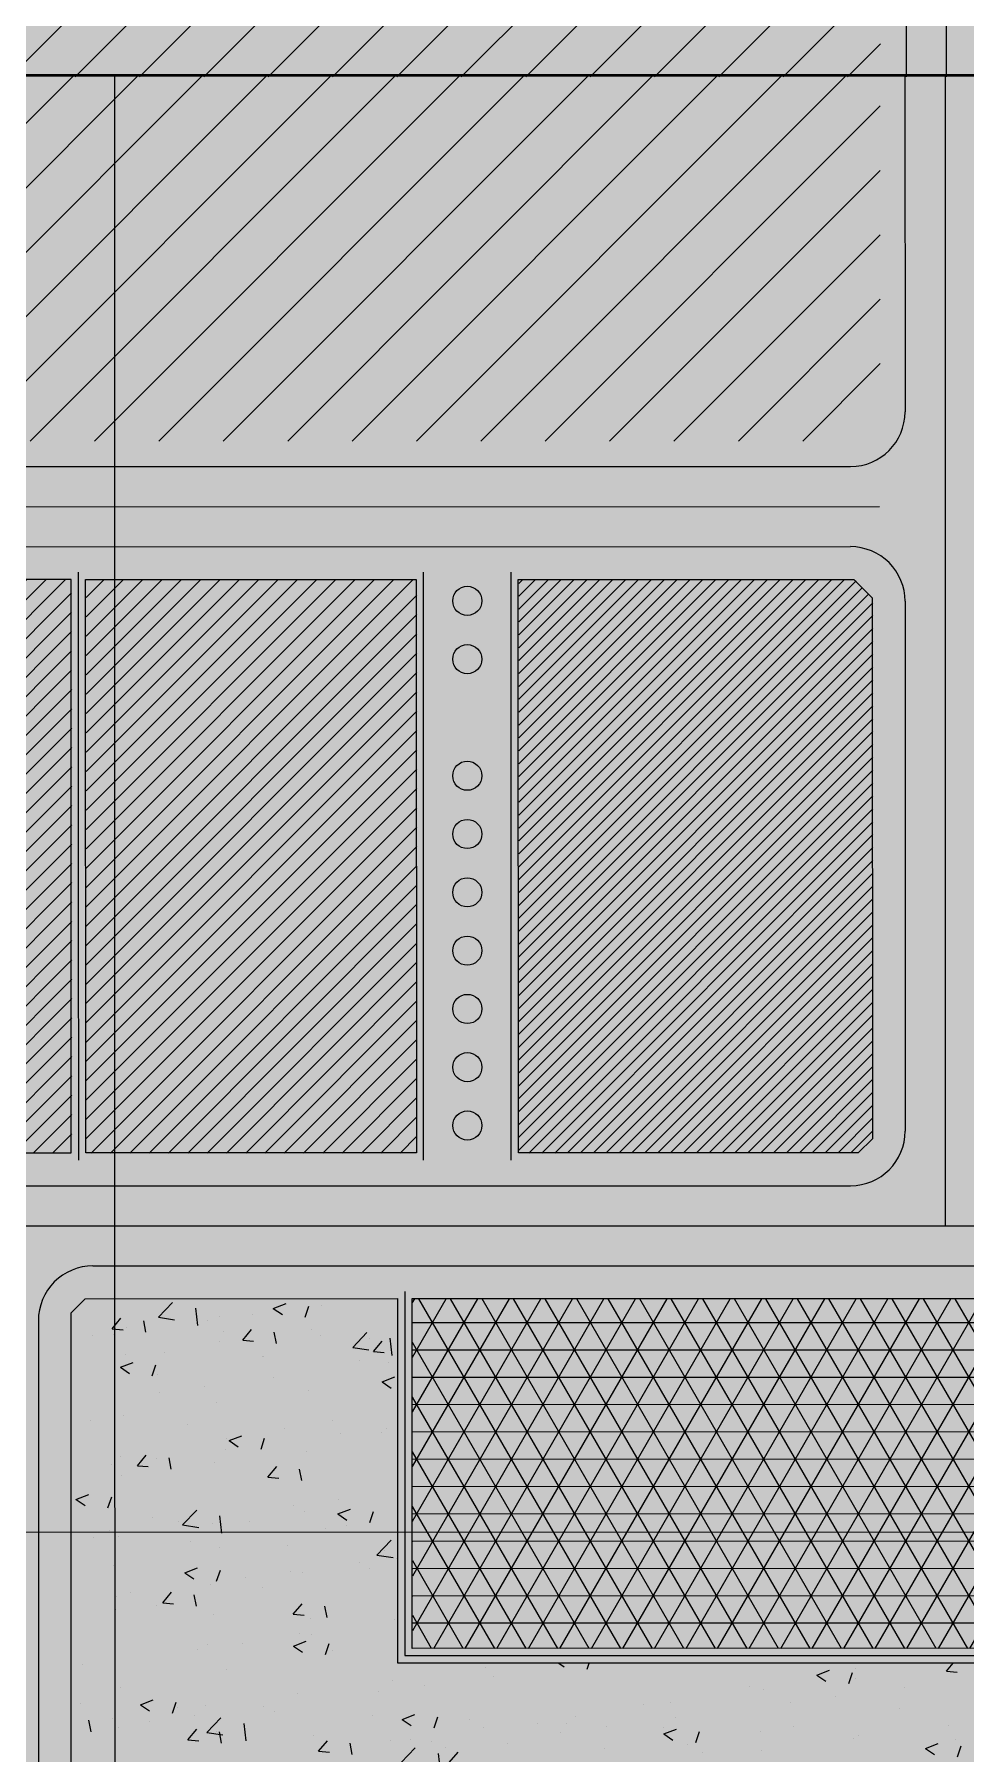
# Model space of a CAD drawing. Header units: millimetres. Extents: x 709 to 3952, y 378 to 2394.
# Drawn here: x 1388.3 to 1516.2, y 1922.2 to 2158.2 of the extents above; entities that cross this region are included whole.
import ezdxf

# ---------------------------------------------------------------- set-up
doc = ezdxf.new("R2010")
doc.units = ezdxf.units.MM
doc.layers.add('BAS', color=252, linetype='Continuous')
doc.layers.add('PAVE', color=3, linetype='Continuous')

# ---------------------------------------------------------------- blocks, each defined once
blk = doc.blocks.new('*X15')
at = {"color": 0}
for p, q in [((409985.57, 4019200), (410105, 4019319.43)), ((409994.41, 4019200), (410105, 4019310.59)), ((410003.25, 4019200), (410105, 4019301.75)), ((410012.08, 4019200), (410105, 4019292.92)), ((410020.92, 4019200), (410105, 4019284.08)), ((410029.76, 4019200), (410105, 4019275.24)), ((410038.6, 4019200), (410105, 4019266.4)), ((410047.44, 4019200), (410105, 4019257.56)), ((410056.28, 4019200), (410105, 4019248.72)), ((410065.12, 4019200), (410105, 4019239.88)), ((410073.96, 4019200), (410105, 4019231.04)), ((410082.79, 4019200), (410105, 4019222.21)), ((410091.63, 4019200), (410105, 4019213.37)), ((410100.47, 4019200), (410105, 4019204.53))]:
    blk.add_line(p, q, dxfattribs=at)
blk = doc.blocks.new('*X115')
at = {"color": 0}
for p, q in [((410005.89, 4019029.46), (410007.84, 4019031.49)), ((409999.54, 4019027.89), (410000.75, 4019029.33)), ((410004.17, 4019027.43), (410003.88, 4019028.99)), ((410005.89, 4019029.46), (410008.11, 4019029.12)), ((410011.3, 4019028.33), (410011.03, 4019030.7)), ((410012.6, 4019029.01), (410012.6, 4019029.01)), ((410014.33, 4019029.56), (410014.33, 4019029.56)), ((410018.85, 4019029.83), (410018.85, 4019029.83)), ((410021.67, 4019030.66), (410023.42, 4019031.33)), ((410021.67, 4019030.66), (410022.92, 4019029.82)), ((410026.06, 4019029.49), (410026.57, 4019031)), ((410028.32, 4019031.08), (410028.32, 4019031.08)), ((409996.81, 4019026.93), (409996.81, 4019026.93)), ((409999.54, 4019027.89), (410001.04, 4019027.76)), ((409999.75, 4019027.06), (409999.75, 4019027.06)), ((410001.52, 4019028.04), (410001.52, 4019028.04)), ((410014.87, 4019027.48), (410014.87, 4019027.48)), ((410017.47, 4019026.32), (410018.68, 4019027.76)), ((410022.1, 4019025.86), (410021.81, 4019027.43)), ((410026.85, 4019027.73), (410026.85, 4019027.73)), ((410028.21, 4019026.92), (410028.21, 4019026.92)), ((410032.57, 4019025.32), (410034.52, 4019027.35)), ((410001.38, 4019024.37), (410001.38, 4019024.37)), ((410006.79, 4019024.69), (410006.79, 4019024.69)), ((410014.22, 4019026.13), (410014.22, 4019026.13)), ((410017.48, 4019026.32), (410018.97, 4019026.19)), ((410032.57, 4019025.32), (410034.79, 4019024.98)), ((410034.9, 4019026.57), (410034.9, 4019026.57)), ((410035.41, 4019024.76), (410036.61, 4019026.19)), ((410035.41, 4019024.76), (410036.9, 4019024.63)), ((410037.98, 4019024.19), (410037.71, 4019026.57)), ((410000.67, 4019022.6), (410002.42, 4019023.27)), ((410000.67, 4019022.6), (410001.91, 4019021.76)), ((410005.05, 4019021.43), (410005.56, 4019022.94)), ((410020.14, 4019024.12), (410020.14, 4019024.12)), ((410020.32, 4019024.07), (410020.32, 4019024.07)), ((410033.48, 4019023.56), (410033.48, 4019023.56)), ((410037.54, 4019023.3), (410037.54, 4019023.3)), ((410005.74, 4019021.57), (410005.74, 4019021.57)), ((410012.28, 4019019.97), (410012.28, 4019019.97)), ((410021.75, 4019021.22), (410021.75, 4019021.22)), ((410036.6, 4019020.59), (410038.35, 4019021.27)), ((410036.6, 4019020.59), (410037.84, 4019019.75)), ((410006.02, 4019019.15), (410006.02, 4019019.15)), ((410013.92, 4019017.81), (410013.92, 4019017.81)), ((410026.54, 4019019.41), (410026.54, 4019019.41)), ((409996.55, 4019015.34), (409996.55, 4019015.34)), ((410001.08, 4019016.04), (410001.08, 4019016.04)), ((410029.86, 4019015.32), (410029.86, 4019015.32)), ((410009.89, 4019014.77), (410009.89, 4019014.77)), ((410015.28, 4019012.82), (410015.28, 4019012.82)), ((410015.59, 4019012.53), (410017.34, 4019013.2)), ((410015.59, 4019012.53), (410016.83, 4019011.69)), ((410019.98, 4019011.36), (410020.48, 4019012.87)), ((410023.24, 4019014.21), (410023.24, 4019014.21)), ((410030.96, 4019013.44), (410030.96, 4019013.44)), ((410036.58, 4019013.65), (410036.58, 4019013.65)), ((410037.22, 4019014.26), (410037.22, 4019014.26)), ((410000.71, 4019010.32), (410000.71, 4019010.32)), ((410003.01, 4019009.09), (410004.22, 4019010.53)), ((410005.7, 4019010.11), (410005.7, 4019010.11)), ((410007.64, 4019008.62), (410007.35, 4019010.19)), ((410015.17, 4019011.36), (410015.17, 4019011.36)), ((410026.24, 4019011.08), (410026.24, 4019011.08)), ((409999.44, 4019009.29), (409999.44, 4019009.29)), ((410003.01, 4019009.09), (410004.51, 4019008.96)), ((410013.61, 4019009.48), (410013.61, 4019009.48)), ((410020.94, 4019007.52), (410022.15, 4019008.96)), ((410025.57, 4019007.05), (410025.28, 4019008.62)), ((410000.78, 4019007.72), (410000.78, 4019007.72)), ((410020.94, 4019007.52), (410022.44, 4019007.39)), ((409994.58, 4019004.47), (409996.33, 4019005.14)), ((409994.59, 4019004.47), (409995.83, 4019003.63)), ((409998.97, 4019003.3), (409999.48, 4019004.81)), ((410024.38, 4019003.58), (410024.38, 4019003.58)), ((410030.51, 4019002.47), (410032.26, 4019003.14)), ((410030.64, 4019004.4), (410030.64, 4019004.4)), ((410005.02, 4019002), (410005.02, 4019002)), ((410008.59, 4019001.5), (410008.59, 4019001.5)), ((410009.2, 4019000.97), (410011.15, 4019003)), ((410009.2, 4019000.97), (410011.43, 4019000.63)), ((410013.31, 4019001.16), (410013.31, 4019001.16)), ((410014.62, 4018999.84), (410014.34, 4019002.21)), ((410018.37, 4019001.43), (410018.37, 4019001.43)), ((410025.94, 4019002.76), (410025.94, 4019002.76)), ((410030.51, 4019002.46), (410031.76, 4019001.63)), ((410031.71, 4019000.87), (410031.71, 4019000.87)), ((410034.9, 4019001.3), (410035.41, 4019002.81)), ((409996.95, 4018999.2), (409996.95, 4018999.2)), ((409999.12, 4019000.25), (409999.12, 4019000.25)), ((410000.47, 4018999.4), (410000.47, 4018999.4)), ((410010.29, 4018998.64), (410010.29, 4018998.64)), ((410028.83, 4019000.41), (410028.83, 4019000.41)), ((410035.88, 4018996.83), (410037.83, 4018998.86)), ((410014.25, 4018997.9), (410014.25, 4018997.9)), ((410023.64, 4018998.08), (410023.64, 4018998.08)), ((410035.88, 4018996.83), (410038.11, 4018996.49)), ((410036.99, 4018997.51), (410036.99, 4018997.51)), ((410038.62, 4018996.31), (410038.62, 4018996.31)), ((409999.67, 4018995.4), (409999.67, 4018995.4)), ((410009.51, 4018994.4), (410011.26, 4018995.07)), ((410009.51, 4018994.4), (410010.75, 4018993.56)), ((410013.89, 4018993.24), (410014.4, 4018994.75)), ((410017.8, 4018993.72), (410017.8, 4018993.72)), ((410024.06, 4018994.54), (410024.06, 4018994.54)), ((410025.63, 4018994.44), (410025.63, 4018994.44)), ((410033.53, 4018995.79), (410033.53, 4018995.79)), ((410034.82, 4018994.92), (410034.82, 4018994.92)), ((410002.02, 4018991.64), (410002.02, 4018991.64)), ((410006.48, 4018990.28), (410007.69, 4018991.72)), ((410011.1, 4018989.82), (410010.82, 4018991.38)), ((410013, 4018992.84), (410013, 4018992.84)), ((410020.24, 4018992.41), (410020.24, 4018992.41)), ((410000.05, 4018989.29), (410000.05, 4018989.29)), ((410000.17, 4018991.08), (410000.17, 4018991.08)), ((410005.66, 4018989.91), (410005.66, 4018989.91)), ((410006.48, 4018990.28), (410007.98, 4018990.15)), ((410024.41, 4018988.72), (410025.62, 4018990.15)), ((410029.04, 4018988.25), (410028.75, 4018989.82)), ((410013.4, 4018988.73), (410013.4, 4018988.73)), ((410024.41, 4018988.72), (410025.91, 4018988.58)), ((410026.74, 4018988.16), (410026.74, 4018988.16)), ((410038.31, 4018987.99), (410038.31, 4018987.99)), ((410012.7, 4018984.52), (410012.7, 4018984.52)), ((410017.49, 4018984.68), (410017.49, 4018984.68)), ((410024.43, 4018984.34), (410026.18, 4018985.01)), ((410024.43, 4018984.34), (410025.67, 4018983.5)), ((410025.33, 4018986.12), (410025.33, 4018986.12)), ((410026.96, 4018985.93), (410026.96, 4018985.93)), ((410028.82, 4018983.17), (410029.32, 4018984.68)), ((409999.86, 4018982.76), (409999.86, 4018982.76)), ((410011.23, 4018983.86), (410011.23, 4018983.86)), ((410029.79, 4018983.66), (410029.79, 4018983.66)), ((410060.85, 4018982), (410061.6, 4018981.49)), ((410064.75, 4018981.17), (410065.02, 4018982)), ((410100.76, 4018981.97), (410100.76, 4018982)), ((410114.07, 4018980.87), (410115.02, 4018982)), ((410114.6, 4018981.82), (410114.6, 4018981.82)), ((409995.44, 4018981.78), (409995.44, 4018981.78)), ((410015.21, 4018981.16), (410015.21, 4018981.16)), ((410038.01, 4018979.67), (410038.01, 4018979.67)), ((410050.84, 4018981.43), (410050.84, 4018981.43)), ((410051.89, 4018980.22), (410051.89, 4018980.22)), ((410096.29, 4018980.33), (410098.04, 4018981)), ((410096.29, 4018980.33), (410097.53, 4018979.49)), ((410100.67, 4018979.17), (410101.18, 4018980.68)), ((410101.62, 4018979.94), (410101.62, 4018979.94)), ((410101.66, 4018981.26), (410101.66, 4018981.26)), ((410114.07, 4018980.87), (410115.56, 4018980.74)), ((410000.63, 4018978.66), (410000.63, 4018978.66)), ((410025.02, 4018977.79), (410025.02, 4018977.79)), ((410036.17, 4018978.15), (410036.17, 4018978.15)), ((410042.43, 4018978.97), (410042.43, 4018978.97)), ((410087.08, 4018978.76), (410087.08, 4018978.76)), ((410088.99, 4018978.34), (410088.99, 4018978.34)), ((410098.88, 4018977.41), (410098.88, 4018977.41)), ((410108.35, 4018978.66), (410108.35, 4018978.66)), ((409995.18, 4018976.52), (409995.18, 4018976.52)), ((410003.42, 4018976.27), (410005.17, 4018976.95)), ((410003.42, 4018976.27), (410004.67, 4018975.43)), ((410007.81, 4018975.11), (410008.32, 4018976.62)), ((410008.53, 4018975.95), (410008.53, 4018975.95)), ((410010.91, 4018974.82), (410010.91, 4018974.82)), ((410012.4, 4018976.19), (410012.4, 4018976.19)), ((410020.38, 4018976.07), (410020.38, 4018976.07)), ((410021.87, 4018975.39), (410021.87, 4018975.39)), ((410035.22, 4018974.82), (410035.22, 4018974.82)), ((410039.35, 4018974.27), (410041.1, 4018974.94)), ((410072.5, 4018976.26), (410072.5, 4018976.26)), ((410076.15, 4018976.58), (410076.15, 4018976.58)), ((410092.62, 4018976.59), (410092.62, 4018976.59)), ((410107.65, 4018975.77), (410107.65, 4018975.77)), ((409996.64, 4018972.58), (409996.35, 4018974.15)), ((409999.56, 4018974.43), (409999.56, 4018974.43)), ((410000.45, 4018973.16), (410000.45, 4018973.16)), ((410004.65, 4018974), (410004.65, 4018974)), ((410009.95, 4018971.48), (410011.15, 4018972.92)), ((410012.52, 4018972.48), (410014.46, 4018974.51)), ((410012.52, 4018972.48), (410014.74, 4018972.14)), ((410013.8, 4018972.59), (410013.8, 4018972.59)), ((410014.57, 4018971.01), (410014.28, 4018972.58)), ((410017.93, 4018971.35), (410017.66, 4018973.72)), ((410039.35, 4018974.27), (410040.6, 4018973.43)), ((410043.74, 4018973.1), (410044.25, 4018974.61)), ((410048.56, 4018974.26), (410048.56, 4018974.26)), ((410050.54, 4018973.11), (410050.54, 4018973.11)), ((410057.92, 4018973.75), (410057.92, 4018973.75)), ((410061.11, 4018972.44), (410061.11, 4018972.44)), ((410061.91, 4018973.7), (410061.91, 4018973.7)), ((410063.17, 4018974.71), (410063.17, 4018974.71)), ((410067.36, 4018973.26), (410067.36, 4018973.26)), ((410075.25, 4018973.13), (410075.25, 4018973.13)), ((410075.28, 4018972.27), (410077.03, 4018972.94)), ((410076.83, 4018974.51), (410076.83, 4018974.51)), ((410079.67, 4018971.1), (410080.17, 4018972.61)), ((410088.6, 4018972.57), (410088.6, 4018972.57)), ((410093.07, 4018973.27), (410093.07, 4018973.27)), ((410114.3, 4018973.49), (410114.3, 4018973.49)), ((410009.95, 4018971.48), (410011.44, 4018971.35)), ((410027.14, 4018972.03), (410027.14, 4018972.03)), ((410027.88, 4018969.91), (410029.09, 4018971.35)), ((410032.51, 4018969.44), (410032.22, 4018971.01)), ((410037.7, 4018971.35), (410037.7, 4018971.35)), ((410039.2, 4018968.34), (410041.15, 4018970.37)), ((410040.49, 4018971.47), (410040.49, 4018971.47)), ((410043.34, 4018971.25), (410043.34, 4018971.25)), ((410045.32, 4018970.36), (410045.32, 4018970.36)), ((410053.83, 4018970.9), (410053.83, 4018970.9)), ((410067.18, 4018970.34), (410067.18, 4018970.34)), ((410075.28, 4018972.27), (410076.52, 4018971.43)), ((410078.49, 4018970.77), (410078.49, 4018970.77)), ((410088.69, 4018970.02), (410088.69, 4018970.02)), ((410101.31, 4018971.62), (410101.31, 4018971.62)), ((410101.95, 4018972), (410101.95, 4018972)), ((410111.21, 4018970.27), (410112.96, 4018970.94)), ((410111.21, 4018970.27), (410112.45, 4018969.43)), ((410115.29, 4018971.44), (410115.29, 4018971.44)), ((410115.6, 4018969.1), (410116.1, 4018970.61)), ((410027.88, 4018969.91), (410029.38, 4018969.78)), ((410044.61, 4018967.21), (410044.34, 4018969.58)), ((410045.81, 4018968.34), (410047.02, 4018969.78)), ((410080.53, 4018969.77), (410080.53, 4018969.77))]:
    blk.add_line(p, q, dxfattribs=at)
blk = doc.blocks.new('*X114')
at = {"color": 0}
for p, q in [((410040.8, 4018986.49), (410067.07, 4019032)), ((410040.8, 4018993.99), (410062.74, 4019032)), ((410040.8, 4019001.49), (410058.41, 4019032)), ((410040.8, 4019008.99), (410054.08, 4019032)), ((410040.8, 4019016.49), (410049.75, 4019032)), ((410040.8, 4019023.99), (410045.42, 4019032)), ((410040.8, 4019031.49), (410041.09, 4019032)), ((410069.38, 4018984), (410041.67, 4019032)), ((410043.69, 4018984), (410071.4, 4019032)), ((410073.71, 4018984), (410046, 4019032)), ((410048.02, 4018984), (410075.73, 4019032)), ((410078.04, 4018984), (410050.33, 4019032)), ((410052.35, 4018984), (410080.06, 4019032)), ((410082.37, 4018984), (410054.66, 4019032)), ((410056.68, 4018984), (410084.39, 4019032)), ((410086.7, 4018984), (410058.99, 4019032)), ((410061.01, 4018984), (410088.72, 4019032)), ((410091.03, 4018984), (410063.32, 4019032)), ((410065.34, 4018984), (410093.05, 4019032)), ((410095.36, 4018984), (410067.65, 4019032)), ((410069.67, 4018984), (410097.38, 4019032)), ((410099.69, 4018984), (410071.98, 4019032)), ((410074, 4018984), (410101.71, 4019032)), ((410104.02, 4018984), (410076.31, 4019032)), ((410078.33, 4018984), (410106.04, 4019032)), ((410108.35, 4018984), (410080.64, 4019032)), ((410082.66, 4018984), (410110.37, 4019032)), ((410112.68, 4018984), (410084.97, 4019032)), ((410086.99, 4018984), (410114.7, 4019032)), ((410117.01, 4018984), (410089.3, 4019032)), ((410091.32, 4018984), (410119.03, 4019032)), ((410121.34, 4018984), (410093.63, 4019032)), ((410095.65, 4018984), (410123.36, 4019032)), ((410125.67, 4018984), (410097.96, 4019032)), ((410099.98, 4018984), (410127.69, 4019032)), ((410130, 4018984), (410102.29, 4019032)), ((410104.31, 4018984), (410132.02, 4019032)), ((410134.33, 4018984), (410106.62, 4019032)), ((410108.64, 4018984), (410136.35, 4019032)), ((410138.66, 4018984), (410110.95, 4019032)), ((410112.97, 4018984), (410140.68, 4019032)), ((410142.99, 4018984), (410115.28, 4019032)), ((410117.3, 4018984), (410145.01, 4019032)), ((410144.52, 4018988.86), (410119.61, 4019032)), ((410121.63, 4018984), (410149.34, 4019032)), ((410145.71, 4018994.29), (410123.94, 4019032)), ((410125.96, 4018984), (410153.67, 4019032)), ((410146.93, 4018999.69), (410128.27, 4019032)), ((410148.17, 4019005.04), (410132.6, 4019032)), ((410149.44, 4019010.33), (410136.93, 4019032)), ((410150.72, 4019015.62), (410141.26, 4019032)), ((410152.03, 4019020.84), (410145.59, 4019032)), ((410153.35, 4019026.06), (410149.92, 4019032)), ((410154.7, 4019031.23), (410154.25, 4019032)), ((410040.8, 4019028.75), (410154.05, 4019028.75)), ((410065.05, 4018984), (410040.8, 4019026.01)), ((410040.8, 4019025), (410153.08, 4019025)), ((410130.29, 4018984), (410152.4, 4019022.29)), ((410040.8, 4019021.25), (410152.13, 4019021.25)), ((410060.72, 4018984), (410040.8, 4019018.51)), ((410040.8, 4019017.5), (410151.19, 4019017.5)), ((410040.8, 4019013.75), (410150.27, 4019013.75)), ((410056.39, 4018984), (410040.8, 4019011.01)), ((410040.8, 4019010), (410149.36, 4019010)), ((410134.62, 4018984), (410149.17, 4019009.2)), ((410040.8, 4019006.25), (410148.46, 4019006.25)), ((410052.06, 4018984), (410040.8, 4019003.51)), ((410040.8, 4019002.5), (410147.58, 4019002.5)), ((410040.8, 4018998.75), (410146.71, 4018998.75)), ((410047.73, 4018984), (410040.8, 4018996.01)), ((410138.95, 4018984), (410146.22, 4018996.59)), ((410040.8, 4018995), (410145.87, 4018995)), ((410040.8, 4018991.25), (410145.04, 4018991.25)), ((410043.4, 4018984), (410040.8, 4018988.51)), ((410040.8, 4018987.5), (410144.22, 4018987.5)), ((410143.28, 4018984), (410143.55, 4018984.47))]:
    blk.add_line(p, q, dxfattribs=at)
blk = doc.blocks.new('*X33')
at = {"color": 0}
for p, q in [((409948.6, 4019086.13), (409993.17, 4019130.7)), ((409948.6, 4019088.79), (409990.51, 4019130.7)), ((409948.6, 4019091.44), (409987.86, 4019130.7)), ((409948.6, 4019094.09), (409985.21, 4019130.7)), ((409948.6, 4019096.74), (409982.56, 4019130.7)), ((409948.6, 4019099.39), (409979.91, 4019130.7)), ((409948.6, 4019102.04), (409977.26, 4019130.7)), ((409948.6, 4019104.7), (409974.6, 4019130.7)), ((409948.6, 4019107.35), (409971.95, 4019130.7)), ((409948.6, 4019110), (409969.3, 4019130.7)), ((409948.6, 4019112.65), (409966.65, 4019130.7)), ((409948.6, 4019115.3), (409964, 4019130.7)), ((409948.6, 4019117.95), (409961.35, 4019130.7)), ((409948.6, 4019120.61), (409958.69, 4019130.7)), ((409948.6, 4019123.26), (409956.04, 4019130.7)), ((409948.6, 4019125.91), (409953.39, 4019130.7)), ((409948.6, 4019128.56), (409950.74, 4019130.7)), ((409948.6, 4019083.48), (409994, 4019128.88)), ((409948.6, 4019080.83), (409994, 4019126.23)), ((409948.6, 4019078.18), (409994, 4019123.58)), ((409948.6, 4019075.53), (409994, 4019120.93)), ((409948.6, 4019072.88), (409994, 4019118.28)), ((409948.6, 4019070.22), (409994, 4019115.62)), ((409948.6, 4019067.57), (409994, 4019112.97)), ((409948.6, 4019064.92), (409994, 4019110.32)), ((409948.6, 4019062.27), (409994, 4019107.67)), ((409948.6, 4019059.62), (409994, 4019105.02)), ((409948.6, 4019056.97), (409994, 4019102.37)), ((409948.6, 4019054.31), (409994, 4019099.71)), ((409948.94, 4019052), (409994, 4019097.06)), ((409951.59, 4019052), (409994, 4019094.41)), ((409954.24, 4019052), (409994, 4019091.76)), ((409956.89, 4019052), (409994, 4019089.11)), ((409959.54, 4019052), (409994, 4019086.46)), ((409962.2, 4019052), (409994, 4019083.8)), ((409964.85, 4019052), (409994, 4019081.15)), ((409967.5, 4019052), (409994, 4019078.5)), ((409970.15, 4019052), (409994, 4019075.85)), ((409972.8, 4019052), (409994, 4019073.2)), ((409975.45, 4019052), (409994, 4019070.55)), ((409978.1, 4019052), (409994, 4019067.9)), ((409980.76, 4019052), (409994, 4019065.24)), ((409983.41, 4019052), (409994, 4019062.59)), ((409986.06, 4019052), (409994, 4019059.94)), ((409988.71, 4019052), (409994, 4019057.29)), ((409991.36, 4019052), (409994, 4019054.64))]:
    blk.add_line(p, q, dxfattribs=at)
blk = doc.blocks.new('*X85')
at = {"color": 0}
for p, q in [((409944.11, 4019149.7), (409994.38, 4019199.97)), ((409952.95, 4019149.7), (410003.22, 4019199.97)), ((409961.78, 4019149.7), (410012.05, 4019199.97)), ((409970.62, 4019149.7), (410020.89, 4019199.97)), ((409979.46, 4019149.7), (410029.73, 4019199.97)), ((409988.3, 4019149.7), (410038.56, 4019199.96)), ((409997.14, 4019149.7), (410047.4, 4019199.96)), ((410005.98, 4019149.7), (410056.24, 4019199.96)), ((410014.82, 4019149.7), (410065.07, 4019199.96)), ((410023.66, 4019149.7), (410073.91, 4019199.96)), ((410032.49, 4019149.7), (410082.75, 4019199.95)), ((410041.33, 4019149.7), (410091.59, 4019199.95)), ((410050.17, 4019149.7), (410100.42, 4019199.95)), ((410059.01, 4019149.7), (410105, 4019195.69)), ((410067.85, 4019149.7), (410105, 4019186.85)), ((410076.69, 4019149.7), (410105, 4019178.01)), ((410085.53, 4019149.7), (410105, 4019169.17)), ((410094.37, 4019149.7), (410105, 4019160.33))]:
    blk.add_line(p, q, dxfattribs=at)
blk = doc.blocks.new('*X32')
at = {"color": 0}
for p, q in [((409996, 4019085.8), (410040.9, 4019130.7)), ((409996, 4019088.46), (410038.24, 4019130.7)), ((409996, 4019091.11), (410035.59, 4019130.7)), ((409996, 4019093.76), (410032.94, 4019130.7)), ((409996, 4019096.41), (410030.29, 4019130.7)), ((409996, 4019099.06), (410027.64, 4019130.7)), ((409996, 4019101.71), (410024.99, 4019130.7)), ((409996, 4019104.37), (410022.33, 4019130.7)), ((409996, 4019107.02), (410019.68, 4019130.7)), ((409996, 4019109.67), (410017.03, 4019130.7)), ((409996, 4019112.32), (410014.38, 4019130.7)), ((409996, 4019114.97), (410011.73, 4019130.7)), ((409996, 4019117.62), (410009.08, 4019130.7)), ((409996, 4019120.28), (410006.42, 4019130.7)), ((409996, 4019122.93), (410003.77, 4019130.7)), ((409996, 4019125.58), (410001.12, 4019130.7)), ((409996, 4019128.23), (409998.47, 4019130.7)), ((409996, 4019083.15), (410041.4, 4019128.55)), ((409996, 4019080.5), (410041.4, 4019125.9)), ((409996, 4019077.85), (410041.4, 4019123.25)), ((409996, 4019075.2), (410041.4, 4019120.6)), ((409996, 4019072.55), (410041.4, 4019117.95)), ((409996, 4019069.9), (410041.4, 4019115.3)), ((409996, 4019067.24), (410041.4, 4019112.64)), ((409996, 4019064.59), (410041.4, 4019109.99)), ((409996, 4019061.94), (410041.4, 4019107.34)), ((409996, 4019059.29), (410041.4, 4019104.69)), ((409996, 4019056.64), (410041.4, 4019102.04)), ((409996, 4019053.99), (410041.4, 4019099.39)), ((409996.67, 4019052), (410041.4, 4019096.73)), ((409999.32, 4019052), (410041.4, 4019094.08)), ((410001.97, 4019052), (410041.4, 4019091.43)), ((410004.62, 4019052), (410041.4, 4019088.78)), ((410007.27, 4019052), (410041.4, 4019086.13)), ((410009.92, 4019052), (410041.4, 4019083.48)), ((410012.58, 4019052), (410041.4, 4019080.82)), ((410015.23, 4019052), (410041.4, 4019078.17)), ((410017.88, 4019052), (410041.4, 4019075.52)), ((410020.53, 4019052), (410041.4, 4019072.87)), ((410023.18, 4019052), (410041.4, 4019070.22)), ((410025.83, 4019052), (410041.4, 4019067.57)), ((410028.49, 4019052), (410041.4, 4019064.91)), ((410031.14, 4019052), (410041.4, 4019062.26)), ((410033.79, 4019052), (410041.4, 4019059.61)), ((410036.44, 4019052), (410041.4, 4019056.96)), ((410039.09, 4019052), (410041.4, 4019054.31))]:
    blk.add_line(p, q, dxfattribs=at)
blk = doc.blocks.new('PA')
at = {"layer": 'PAVE'}
blk.add_circle((0, 0), 2, dxfattribs=at)
blk = doc.blocks.new('*X80')
at = {"color": 0}
for p, q in [((410055.4, 4019085.98), (410100.12, 4019130.7)), ((410055.4, 4019087.75), (410098.35, 4019130.7)), ((410055.4, 4019089.52), (410096.58, 4019130.7)), ((410055.4, 4019091.29), (410094.81, 4019130.7)), ((410055.4, 4019093.06), (410093.04, 4019130.7)), ((410055.4, 4019094.82), (410091.28, 4019130.7)), ((410055.4, 4019096.59), (410089.51, 4019130.7)), ((410055.4, 4019098.36), (410087.74, 4019130.7)), ((410055.4, 4019100.13), (410085.97, 4019130.7)), ((410055.4, 4019101.89), (410084.21, 4019130.7)), ((410055.4, 4019103.66), (410082.44, 4019130.7)), ((410055.4, 4019105.43), (410080.67, 4019130.7)), ((410055.4, 4019107.2), (410078.9, 4019130.7)), ((410055.4, 4019108.97), (410077.13, 4019130.7)), ((410055.4, 4019110.73), (410075.37, 4019130.7)), ((410055.4, 4019112.5), (410073.6, 4019130.7)), ((410055.4, 4019114.27), (410071.83, 4019130.7)), ((410055.4, 4019116.04), (410070.06, 4019130.7)), ((410055.4, 4019117.8), (410068.3, 4019130.7)), ((410055.4, 4019119.57), (410066.53, 4019130.7)), ((410055.4, 4019121.34), (410064.76, 4019130.7)), ((410055.4, 4019123.11), (410062.99, 4019130.7)), ((410055.4, 4019124.88), (410061.22, 4019130.7)), ((410055.4, 4019126.64), (410059.46, 4019130.7)), ((410055.4, 4019128.41), (410057.69, 4019130.7)), ((410055.4, 4019130.18), (410055.92, 4019130.7)), ((410055.4, 4019084.22), (410101.68, 4019130.5)), ((410055.4, 4019082.45), (410102.57, 4019129.61)), ((410055.4, 4019080.68), (410103.45, 4019128.73)), ((410055.4, 4019078.91), (410104, 4019127.51)), ((410055.4, 4019077.15), (410104, 4019125.75)), ((410055.4, 4019075.38), (410104, 4019123.98)), ((410055.4, 4019073.61), (410104, 4019122.21)), ((410055.4, 4019071.84), (410104, 4019120.44)), ((410055.4, 4019070.07), (410104, 4019118.67)), ((410055.4, 4019068.31), (410104, 4019116.91)), ((410055.4, 4019066.54), (410104, 4019115.14)), ((410055.4, 4019064.77), (410104, 4019113.37)), ((410055.4, 4019063), (410104, 4019111.6)), ((410055.4, 4019061.24), (410104, 4019109.84)), ((410055.4, 4019059.47), (410104, 4019108.07)), ((410055.4, 4019057.7), (410104, 4019106.3)), ((410055.4, 4019055.93), (410104, 4019104.53)), ((410055.4, 4019054.16), (410104, 4019102.76)), ((410055.4, 4019052.4), (410104, 4019101)), ((410056.77, 4019052), (410104, 4019099.23)), ((410058.54, 4019052), (410104, 4019097.46)), ((410060.31, 4019052), (410104, 4019095.69)), ((410062.07, 4019052), (410104, 4019093.93)), ((410063.84, 4019052), (410104, 4019092.16)), ((410065.61, 4019052), (410104, 4019090.39)), ((410067.38, 4019052), (410104, 4019088.62)), ((410069.14, 4019052), (410104, 4019086.86)), ((410070.91, 4019052), (410104, 4019085.09)), ((410072.68, 4019052), (410104, 4019083.32)), ((410074.45, 4019052), (410104, 4019081.55)), ((410076.22, 4019052), (410104, 4019079.78)), ((410077.98, 4019052), (410104, 4019078.02)), ((410079.75, 4019052), (410104, 4019076.25)), ((410081.52, 4019052), (410104, 4019074.48)), ((410083.29, 4019052), (410104, 4019072.71)), ((410085.05, 4019052), (410104, 4019070.95)), ((410086.82, 4019052), (410104, 4019069.18)), ((410088.59, 4019052), (410104, 4019067.41)), ((410090.36, 4019052), (410104, 4019065.64)), ((410092.13, 4019052), (410104, 4019063.87)), ((410093.89, 4019052), (410104, 4019062.11)), ((410095.66, 4019052), (410104, 4019060.34)), ((410097.43, 4019052), (410104, 4019058.57)), ((410099.2, 4019052), (410104, 4019056.8)), ((410100.96, 4019052), (410104, 4019055.04))]:
    blk.add_line(p, q, dxfattribs=at)

msp = doc.modelspace()

# ---------------------------------------------------------------- hatches: boundary and pattern name
at = {"layer": 'BAS', "true_color": 0xc7c8ca, "transparency": 33554513}
h = msp.add_hatch(color=9, dxfattribs=at)
h.dxf.hatch_style = 1
h.paths.add_polyline_path([(735.07, 2394.13), (735.07, 400.97), (3218.5, 400.97), (3218.5, 2394.13)])
h.paths.add_polyline_path([(1826.32, 1353.24), (2408.56, 1353.24), (2408.56, 918.34), (1826.32, 918.34)], flags=16)

# ---------------------------------------------------------------- linework, layer by layer
at = {"layer": 'BAS'}
for p, q in [((1513.51, 2348.38), (1513.51, 2152.38)), ((1508.01, 2326.38), (1508.01, 2152.38)), ((726.02, 2152.42), (1999.51, 2152.58)), ((774.09, 2152.59), (1626.87, 2152.7)), ((899.45, 2152.61), (1999.36, 2152.75)), ((1507.86, 2152.68), (1507.87, 2106.38)), ((1513.36, 2152.69), (1513.38, 1994.69)), ((1285.37, 2098.86), (1500.37, 2098.88)), ((1284.37, 2093.36), (1504.37, 2093.38)), ((1285.37, 2087.86), (1500.37, 2087.88)), ((1394.37, 2084.37), (1394.37, 2042.58)), ((1441.78, 2003.68), (1441.77, 2084.38)), ((1453.78, 2003.68), (1453.77, 2084.38)), ((1454.78, 2004.68), (1454.77, 2083.38)), ((1454.77, 2083.38), (1500.85, 2083.38)), ((1500.85, 2083.38), (1503.37, 2080.86)), ((1503.37, 2080.86), (1503.38, 2006.62)), ((1507.87, 2080.38), (1507.88, 2007.68)), ((1394.37, 2042.58), (1394.38, 2003.67)), ((1503.38, 2006.62), (1501.44, 2004.68)), ((1501.44, 2004.68), (1454.78, 2004.68)), ((1285.38, 2000.16), (1500.38, 2000.18)), ((1269.38, 1994.66), (1591.75, 1994.7)), ((1396.38, 1989.17), (1564.72, 1989.19)), ((1439.18, 1985.68), (1439.18, 1935.68)), ((1388.88, 1981.67), (1388.92, 1659.01)), ((1439.18, 1935.68), (1543.64, 1935.69))]:
    msp.add_line(p, q, dxfattribs=at)
for points in [[(774.09, 2152.59), (1626.87, 2152.7)], [(1399.5, 972.46), (1399.36, 2152.67)], [(1399.5, 972.46), (1399.36, 2152.67)], [(1399.5, 972.46), (1399.36, 2152.67)], [(726.02, 1952.59), (1576.13, 1952.69)], [(796.17, 1952.6), (1576.13, 1952.69)], [(796.17, 1952.6), (1576.13, 1952.69)]]:
    msp.add_lwpolyline(points, dxfattribs=at)
for points in [[(1393.37, 2083.37), (1347.97, 2083.37), (1347.98, 2004.67), (1393.38, 2004.67)], [(1440.78, 2004.68), (1395.38, 2004.67), (1395.37, 2083.37), (1440.77, 2083.38)], [(1542.42, 1934.69), (1539.17, 1918.74), (1522.59, 1833.69), (1393.4, 1833.67), (1393.38, 1982.74), (1395.31, 1984.67), (1438.18, 1984.68), (1438.18, 1934.68)], [(1542.84, 1936.69), (1440.18, 1936.68), (1440.18, 1984.68), (1554.28, 1984.69), (1552.89, 1979.38), (1550.23, 1968.86), (1547.59, 1957.92), (1545.81, 1950.21)]]:
    msp.add_lwpolyline(points, close=True, dxfattribs=at)
for centre, start, end in [((1500.37, 2106.38), 270.007, 0.007), ((1500.37, 2080.38), 0.007, 90.007), ((1500.38, 2007.68), 270.007, 0.007), ((1396.38, 1981.67), 90.007, 180.007)]:
    msp.add_arc(centre, 7.5, start, end, dxfattribs=at)

# ---------------------------------------------------------------- block references
msp.add_blockref('*X15', (-408600.49, -4017047.62), dxfattribs=at)
for name, p, rotation in [('*X85', (-408107.77, -4017097.58), 0.007024849578497167), ('*X33', (-408107.77, -4017097.58), 0.007024849578497167), ('*X32', (-408107.77, -4017097.58), 0.007024849578497167), ('PA', (1447.77, 2080.44), 90.0070261301866), ('*X80', (-408107.77, -4017097.58), 0.007024849578497167), ('PA', (1447.77, 2072.44), 90.0070261301866), ('PA', (1447.77, 2056.44), 90.0070261301866), ('PA', (1447.77, 2048.44), 90.0070261301866), ('PA', (1447.77, 2040.44), 90.0070261301866), ('PA', (1447.77, 2032.44), 90.0070261301866), ('PA', (1447.78, 2024.44), 90.0070261301866), ('PA', (1447.78, 2016.44), 90.0070261301866), ('PA', (1447.78, 2008.44), 90.0070261301866), ('*X114', (-408107.77, -4017097.58), 0.007024849578497167), ('*X115', (-408107.77, -4017097.58), 0.007024849578497167)]:
    msp.add_blockref(name, p, dxfattribs=dict(at, rotation=rotation))

doc.saveas('drawing.dxf')
